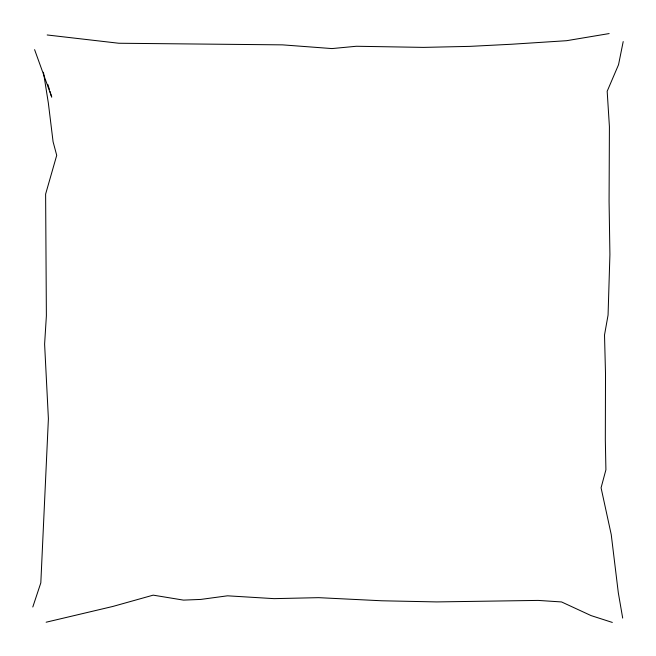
<?xml version="1.0" encoding="UTF-8"?>
<svg xmlns="http://www.w3.org/2000/svg" width="656" height="656" viewBox="0 0 656 656"><rect width="100%" height="100%" fill="white"/><g stroke="black" fill="none" stroke-linecap="round" stroke-linejoin="round"><path stroke-width="0.98" d="M623.2 41.582L618.534 64.723L607.177 91.258L609.416 126.706L609.071 201.408L609.916 254.569L608.063 315.077L604.512 334.986L605.513 373.887L605.324 439.84L605.914 469.77L601.076 487.81L611.236 534.583L618.313 592.786L622.692 618.091M32.8 606.997L40.82 582.848L48.396 418.733L44.608 344.129L46.379 315.856L45.617 194.102L56.719 155.341L53.079 141.721L48.339 103L43.435 72.201M46.141 622.216L112.922 606.431L153.192 595.148L183.5 600.117L200.752 599.428L227.493 595.812L274.077 598.641L318.611 597.657L381.874 600.781L436.65 601.921L538.166 600.412L561.552 601.946L591.089 615.599L612.319 622.429M609.153 33.571L566.612 40.697L511.541 44.247L469.852 46.371L423.555 47.388L356.364 46.264L331.969 48.577L282.506 44.862L118.785 43.247L47.183 34.973M34.596 49.643L51.726 97.121L49.971 91.332M47.921 84.583L49.38 89.405"/></g></svg>
